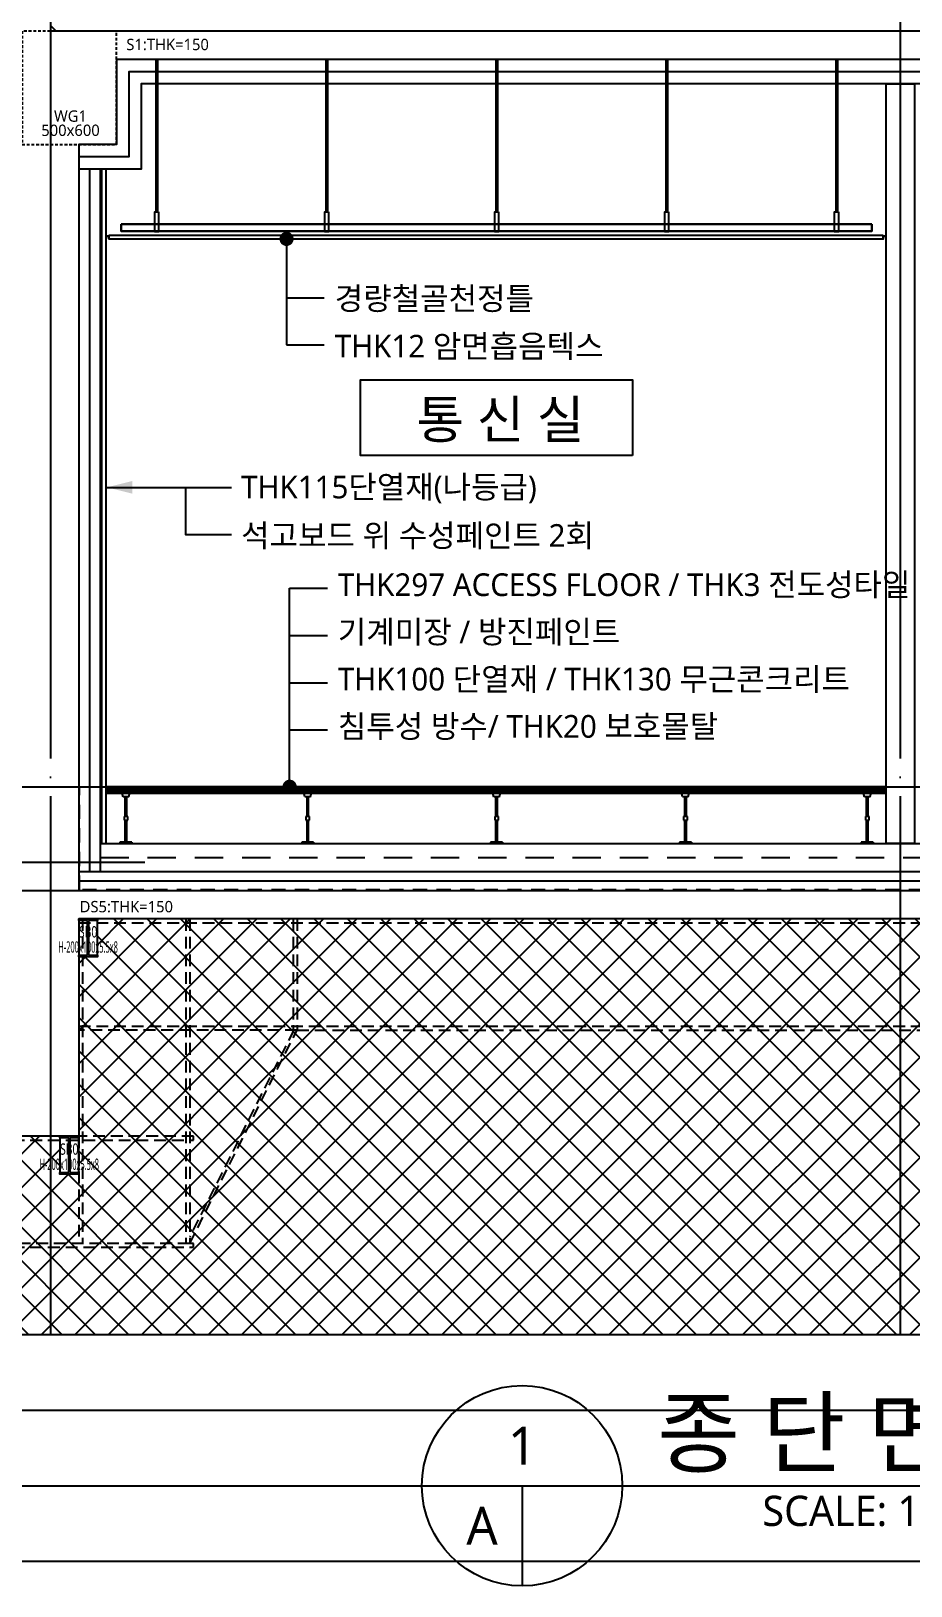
# Model space of a CAD drawing. Header units: millimetres. Extents: x 184384 to 428726, y 73696 to 101396.
# Drawn here: x 360364 to 365022, y 88166 to 96396 of the extents above; entities that cross this region are included whole.
import ezdxf
from ezdxf.enums import TextEntityAlignment as Align

# ---------------------------------------------------------------- set-up
doc = ezdxf.new("R2010")
doc.units = ezdxf.units.MM
doc.header["$LTSCALE"] = 100
doc.header["$MEASUREMENT"] = 0
for name, pattern in [('CEN', [62, 60, -1, 0, -1]), ('HID', [2.5, 1.5, -1]), ('HIDDEN', [0.375, 0.25, -0.125]), ('HIDDEN2', [0.1875, 0.125, -0.0625])]:
    doc.linetypes.add(name, pattern=pattern)
doc.layers.get('0').update_dxf_attribs({"linetype": 'CONTINUOUS'})
doc.layers.get('DEFPOINTS').update_dxf_attribs({"color": 171, "linetype": 'CONTINUOUS'})
for name, color, linetype in [('251', 251, 'CONTINUOUS'), ('ACCESS FLOOR', 9, 'CONTINUOUS'), ('CEN(ST)', 1, 'CEN'), ('Center(AR)', 30, 'CEN'), ('CON', 2, 'CONTINUOUS'), ('ELE-6', 8, 'CONTINUOUS'), ('FIN', 6, 'CONTINUOUS'), ('FIN-2', 251, 'CONTINUOUS'), ('INS', 251, 'CONTINUOUS'), ('LED', 7, 'CONTINUOUS'), ('STEEL', 5, 'CONTINUOUS'), ('STL', 3, 'CONTINUOUS'), ('SYM', 7, 'CONTINUOUS'), ('TEXT', 3, 'CONTINUOUS'), ('TEXT(실명)', 3, 'CONTINUOUS'), ('TEXT-기입', 6, 'CONTINUOUS'), ('TITLE', 7, 'CONTINUOUS'), ('WALL-석고보드', 7, 'CONTINUOUS'), ('wire-meshes', 1, 'CONTINUOUS'), ('방수', 8, 'HIDDEN')]:
    doc.layers.add(name, color=color, linetype=linetype)
doc.styles.add('TE', font='malgun_0.ttf')
doc.styles.add('나눔바른고딕', font='NanumBarunGothic.ttf')
doc.linetypes.add('BATTING', pattern='A,0.0001,-0.1,[134,ltypeshp.shx,S=0.1,R=0,X=-0.1,Y=0],-0.2,[134,ltypeshp.shx,S=0.1,R=180,X=0.1,Y=0],-0.1', length=0.4001)

# ---------------------------------------------------------------- blocks, each defined once
blk = doc.blocks.new('*U239')
at = {"layer": 'DEFPOINTS'}
for p, q in [((-50, 92), (-50, -92)), ((50, -92), (50, 92)), ((-2.75, 0), (2.75, 0))]:
    blk.add_line(p, q, dxfattribs=at)
at = {"layer": 'STEEL', "color": 0, "linetype": 'ByBlock', "ltscale": 0.5}
for p, q in [((-2.75, 92), (-50, 92)), ((-2.75, -92), (-2.75, 92)), ((50, 92), (2.75, 92)), ((2.75, 92), (2.75, -92)), ((-50, -92), (-2.75, -92)), ((2.75, -92), (50, -92))]:
    blk.add_line(p, q, dxfattribs=at)
for points in [[(-50, 92), (-50, 100), (50, 100), (50, 92)], [(50, -92), (50, -100), (-50, -100), (-50, -92)]]:
    blk.add_lwpolyline(points, dxfattribs=at)
blk = doc.blocks.new('SB0')
at = {"layer": 'STL'}
blk.add_blockref('*U239', (0, -100), dxfattribs=at)
at = {"layer": 'DEFPOINTS', "style": 'TE'}
for s, width, p in [('SB0', 0.7, (0, -67.9)), ('H-200x100x5.5x8', 0.5, (0, -148.3))]:
    blk.add_text(s, height=60, dxfattribs=dict(at, width=width)).set_placement(p, align=Align.MIDDLE_CENTER)

msp = doc.modelspace()

# ---------------------------------------------------------------- hatches: boundary and pattern name
at = {"layer": '251', "ltscale": 10000}
h = msp.add_hatch(dxfattribs=at)
h.set_pattern_fill('ANSI37', color=256, scale=1000)
h.set_pattern_definition([(45, (162218.3, 86455.75), (-88.38835, 88.38835), []), (135, (162218.3, 86455.75), (-88.38835, -88.38835), [])])
h.paths.add_polyline_path([(357816, 89495.8), (370516, 89495.8), (370516, 91095.8), (370316, 91095.8), (370316, 91695.8), (360716, 91695.8), (360716, 91495.8), (360616, 91495.8), (360616, 90345.8), (360516, 90345.8), (360516, 90545.8), (357816, 90545.8)])

# ---------------------------------------------------------------- linework, layer by layer
at = {"ltscale": 10000}
msp.add_line((360618.7, 91503.8), (360613.2, 91503.8), dxfattribs=at)
msp.add_lwpolyline([(364891, 96115.8), (365041, 96115.8), (365041, 92095.8), (364891, 92095.8)], close=True, dxfattribs=at)
at = {"layer": 'ACCESS FLOOR'}
for p, q in [((364891, 92395.8), (360766, 92395.8)), ((360766, 92392.8), (364891, 92392.8)), ((360766, 92382.8), (364891, 92382.8)), ((360766, 92372.8), (364891, 92372.8)), ((360766, 92362.2), (364891, 92362.2)), ((360851, 92342.8), (360843.5, 92372.8)), ((360856, 92382.8), (360856, 92362.2)), ((360876, 92382.8), (360856, 92382.8)), ((360856, 92362.2), (360876, 92362.2)), ((360866, 92392.8), (360866, 92382.8)), ((360876, 92362.2), (360876, 92382.8)), ((360881, 92342.8), (360888.5, 92372.8)), ((361813.5, 92342.8), (361806, 92372.8)), ((361818.5, 92382.8), (361818.5, 92362.2)), ((361838.5, 92382.8), (361818.5, 92382.8)), ((361818.5, 92362.2), (361838.5, 92362.2)), ((361828.5, 92392.8), (361828.5, 92382.8)), ((361838.5, 92362.2), (361838.5, 92382.8)), ((361843.5, 92342.8), (361851, 92372.8)), ((362813.5, 92342.8), (362806, 92372.8)), ((362818.5, 92382.8), (362818.5, 92362.2)), ((362838.5, 92382.8), (362818.5, 92382.8)), ((362818.5, 92362.2), (362838.5, 92362.2)), ((362828.5, 92392.8), (362828.5, 92382.8)), ((362838.5, 92362.2), (362838.5, 92382.8)), ((362843.5, 92342.8), (362851, 92372.8)), ((363813.5, 92342.8), (363806, 92372.8)), ((363818.5, 92382.8), (363818.5, 92362.2)), ((363838.5, 92382.8), (363818.5, 92382.8)), ((363818.5, 92362.2), (363838.5, 92362.2)), ((363828.5, 92392.8), (363828.5, 92382.8)), ((363838.5, 92362.2), (363838.5, 92382.8)), ((363843.5, 92342.8), (363851, 92372.8)), ((364776, 92342.8), (364768.5, 92372.8)), ((364781, 92382.8), (364781, 92362.2)), ((364801, 92382.8), (364781, 92382.8)), ((364781, 92362.2), (364801, 92362.2)), ((364791, 92392.8), (364791, 92382.8)), ((364801, 92362.2), (364801, 92382.8)), ((364806, 92342.8), (364813.5, 92372.8)), ((360881, 92342.8), (360851, 92342.8)), ((360861, 92342.8), (360861, 92238.7)), ((360871, 92238.7), (360871, 92342.8)), ((361843.5, 92342.8), (361813.5, 92342.8)), ((361823.5, 92342.8), (361823.5, 92238.7)), ((361833.5, 92238.7), (361833.5, 92342.8)), ((362843.5, 92342.8), (362813.5, 92342.8)), ((362823.5, 92342.8), (362823.5, 92238.7)), ((362833.5, 92238.7), (362833.5, 92342.8)), ((363843.5, 92342.8), (363813.5, 92342.8)), ((363823.5, 92342.8), (363823.5, 92238.7)), ((363833.5, 92238.7), (363833.5, 92342.8)), ((364806, 92342.8), (364776, 92342.8)), ((364786, 92342.8), (364786, 92238.7)), ((364796, 92238.7), (364796, 92342.8)), ((360856, 92238.7), (360856, 92218.1)), ((360876, 92238.7), (360856, 92238.7)), ((360856, 92218.1), (360876, 92218.1)), ((360861, 92218.1), (360861, 92101.9)), ((360871, 92101.9), (360871, 92218.1)), ((360876, 92218.1), (360876, 92238.7)), ((361818.5, 92238.7), (361818.5, 92218.1)), ((361838.5, 92238.7), (361818.5, 92238.7)), ((361818.5, 92218.1), (361838.5, 92218.1)), ((361823.5, 92218.1), (361823.5, 92101.9)), ((361833.5, 92101.9), (361833.5, 92218.1)), ((361838.5, 92218.1), (361838.5, 92238.7)), ((362818.5, 92238.7), (362818.5, 92218.1)), ((362838.5, 92238.7), (362818.5, 92238.7)), ((362818.5, 92218.1), (362838.5, 92218.1)), ((362823.5, 92218.1), (362823.5, 92101.9)), ((362833.5, 92101.9), (362833.5, 92218.1)), ((362838.5, 92218.1), (362838.5, 92238.7)), ((363818.5, 92238.7), (363818.5, 92218.1)), ((363838.5, 92238.7), (363818.5, 92238.7)), ((363818.5, 92218.1), (363838.5, 92218.1)), ((363823.5, 92218.1), (363823.5, 92101.9)), ((363833.5, 92101.9), (363833.5, 92218.1)), ((363838.5, 92218.1), (363838.5, 92238.7)), ((364781, 92238.7), (364781, 92218.1)), ((364801, 92238.7), (364781, 92238.7)), ((364781, 92218.1), (364801, 92218.1)), ((364786, 92218.1), (364786, 92101.9)), ((364796, 92101.9), (364796, 92218.1)), ((364801, 92218.1), (364801, 92238.7)), ((360834.5, 92101.9), (360834.5, 92095.8)), ((360897.5, 92101.9), (360834.5, 92101.9)), ((360897.5, 92101.9), (360897.5, 92095.8)), ((361797, 92101.9), (361797, 92095.8)), ((361860, 92101.9), (361797, 92101.9)), ((361860, 92101.9), (361860, 92095.8)), ((362797, 92101.9), (362797, 92095.8)), ((362860, 92101.9), (362797, 92101.9)), ((362860, 92101.9), (362860, 92095.8)), ((363797, 92101.9), (363797, 92095.8)), ((363860, 92101.9), (363797, 92101.9)), ((363860, 92101.9), (363860, 92095.8)), ((364759.5, 92101.9), (364759.5, 92095.8)), ((364822.5, 92101.9), (364759.5, 92101.9)), ((364822.5, 92101.9), (364822.5, 92095.8))]:
    msp.add_line(p, q, dxfattribs=at)
at = {"layer": 'CEN(ST)'}
msp.add_line((360466, 98545.8), (360466, 89495.8), dxfattribs=at)
for points in [[(353300.8, 92395.8), (375200.8, 92395.8)], [(353300.8, 91995.8), (360966, 91995.8)], [(353300.8, 91845.8), (375200.8, 91845.8)]]:
    msp.add_lwpolyline(points, dxfattribs=at)
at = {"layer": 'Center(AR)'}
msp.add_line((364966, 98545.8), (364966, 89495.8), dxfattribs=at)
at = {"layer": 'CON', "ltscale": 1000}
for points in [[(371116, 96395.8), (360466, 96395.8)], [(371266, 94695.8), (370966, 94695.8), (370966, 95795.8), (370766, 95795.8), (370766, 96245.8), (360816, 96245.8), (360816, 95795.8), (360616, 95795.8), (360616, 91845.8), (370966, 91845.8)], [(370516, 91695.8), (360616, 91695.8), (360616, 90545.8), (357816, 90545.8)]]:
    msp.add_lwpolyline(points, dxfattribs=at)
at = {"layer": 'DEFPOINTS', "ltscale": 1000}
for points in [[(351700.8, 88295.8), (376800.8, 88295.8), (376800.8, 100145.8), (351700.8, 100145.8)], [(352100.8, 88695.8), (376400.8, 88695.8), (376400.8, 99745.8), (352100.8, 99745.8)], [(352500.8, 89095.8), (376000.8, 89095.8), (376000.8, 99345.8), (352500.8, 99345.8)], [(353300.8, 89495.8), (375200.8, 89495.8), (375200.8, 98545.8), (353300.8, 98545.8)]]:
    msp.add_lwpolyline(points, close=True, dxfattribs=at)
at = {"layer": 'DEFPOINTS', "linetype": 'HID', "ltscale": 0.1}
msp.add_lwpolyline([(360316, 95795.8), (360816, 95795.8), (360816, 96395.8), (360316, 96395.8)], close=True, dxfattribs=at)
at = {"layer": 'ELE-6', "linetype": 'HIDDEN2', "ltscale": 5}
for p, q in [((360636, 91695.8), (360636, 89977.8)), ((361184, 91695.8), (361184, 89977.8)), ((361204, 91695.8), (361204, 89977.8)), ((361752, 91695.8), (361752, 91107.8)), ((361772, 91695.8), (361772, 91107.8)), ((360616, 91675.8), (370316, 91675.8)), ((360616, 91127.8), (370316, 91127.8)), ((361772, 91107.8), (360616, 91107.8)), ((361754.3, 91107.8), (361204.5, 90013.9)), ((357641, 90525.8), (361224, 90525.8))]:
    msp.add_line(p, q, dxfattribs=at)
msp.add_lwpolyline([(361772, 91107.8), (370316, 91107.8), (370316, 91695.8), (360616, 91695.8), (360616, 90545.8), (357641, 90545.8), (357641, 89957.8), (361224, 89957.8), (361224, 89977.8), (361204, 89977.8)], close=True, dxfattribs=at)
for points in [[(361224, 90525.8), (361224, 90545.8), (360616, 90545.8)], [(360616, 90545.8), (360616, 89977.8)], [(361204, 89977.8), (357641, 89977.8)]]:
    msp.add_lwpolyline(points, dxfattribs=at)
at = {"layer": 'FIN', "ltscale": 1000}
msp.add_lwpolyline([(370851, 91945.8), (360731, 91945.8), (360731, 92095.8), (370851, 92095.8)], close=True, dxfattribs=at)
at = {"layer": 'FIN-2', "ltscale": 0.1}
msp.add_line((360466, 96426.3), (360496.5, 96395.8), dxfattribs=at)
at = {"layer": 'FIN-2'}
for p, q in [((361024, 96245.8), (361024, 95438.8)), ((361033, 96245.8), (361033, 95438.8)), ((361924, 96245.8), (361924, 95438.8)), ((361933, 96245.8), (361933, 95438.8)), ((362824, 96245.8), (362824, 95438.8)), ((362833, 96245.8), (362833, 95438.8)), ((363724, 96245.8), (363724, 95438.8)), ((363733, 96245.8), (363733, 95438.8)), ((364624, 96245.8), (364624, 95438.8)), ((364633, 96245.8), (364633, 95438.8)), ((360776, 95315.8), (364876, 95315.8)), ((360776, 95295.8), (360776, 95315.8)), ((364816, 95373.8), (360841, 95373.8)), ((360841, 95335.8), (360841, 95373.8)), ((360841, 95373.8), (360841, 95335.8)), ((360841, 95335.8), (360841, 95373.8)), ((360841, 95373.8), (360841, 95335.8)), ((364816, 95372.6), (360841, 95372.6)), ((364816, 95337), (360841, 95337)), ((364816, 95335.8), (360841, 95335.8)), ((364816, 95335.8), (364816, 95373.8)), ((364816, 95373.8), (364816, 95335.8)), ((364816, 95335.8), (364816, 95373.8)), ((364816, 95373.8), (364816, 95335.8)), ((364876, 95295.8), (364876, 95315.8)), ((360776, 95295.8), (364876, 95295.8))]:
    msp.add_line(p, q, dxfattribs=at)
for points in [[(361038.5, 95438.8), (361038.5, 95333.8), (361018.5, 95333.8), (361018.5, 95438.8), (361038.5, 95438.8)], [(361938.5, 95438.8), (361938.5, 95333.8), (361918.5, 95333.8), (361918.5, 95438.8), (361938.5, 95438.8)], [(362838.5, 95438.8), (362838.5, 95333.8), (362818.5, 95333.8), (362818.5, 95438.8), (362838.5, 95438.8)], [(363738.5, 95438.8), (363738.5, 95333.8), (363718.5, 95333.8), (363718.5, 95438.8), (363738.5, 95438.8)], [(364638.5, 95438.8), (364638.5, 95333.8), (364618.5, 95333.8), (364618.5, 95438.8), (364638.5, 95438.8)], [(360774.8, 95309.6), (360761, 95309.6), (360761, 95310.8), (360776, 95310.8), (360776, 95295.8), (360774.8, 95295.8), (360774.8, 95309.6)], [(364877.2, 95309.6), (364891, 95309.6), (364891, 95310.8), (364876, 95310.8), (364876, 95295.8), (364877.2, 95295.8), (364877.2, 95309.6)]]:
    msp.add_lwpolyline(points, dxfattribs=at)
at = {"layer": 'INS', "linetype": 'BATTING', "ltscale": 1.4}
msp.add_line((360673.5, 95665.8), (360673.5, 91945.8), dxfattribs=at)
at = {"layer": 'INS', "ltscale": 1000}
for q in [(360731, 95665.8), (360621, 91945.8)]:
    msp.add_line((360731, 91945.8), q, dxfattribs=at)
at = {"layer": 'INS', "linetype": 'BATTING', "ltscale": 1.6}
msp.add_lwpolyline([(370966, 95730.8), (370701, 95730.8), (370701, 96180.8), (360881, 96180.8), (360881, 95730.8), (360616, 95730.8)], dxfattribs=at)
at = {"layer": 'INS', "ltscale": 1000}
msp.add_lwpolyline([(370966, 95665.8), (370636, 95665.8), (370636, 96115.8), (360946, 96115.8), (360946, 95665.8), (360616, 95665.8)], dxfattribs=at)
at = {"layer": 'INS', "linetype": 'BATTING', "ltscale": 1.15}
msp.add_lwpolyline([(360621, 91898.3), (370963.3, 91898.3)], dxfattribs=at)
at = {"layer": 'LED'}
for p, q in [((361716.5, 94984.2), (361916.5, 94984.2)), ((361716.5, 94734.2), (361916.5, 94734.2)), ((361732.8, 93446.6), (361932.8, 93446.6)), ((361732.8, 93196.6), (361932.8, 93196.6)), ((361732.8, 92946.6), (361932.8, 92946.6)), ((361732.8, 92696.6), (361932.8, 92696.6))]:
    msp.add_line(p, q, dxfattribs=at)
at = {"layer": 'LED', "const_width": 37.5}
for points in [[(361716.5, 95277.1, 1), (361716.5, 95314.6, 1)], [(361732.8, 92414.6, -1), (361732.8, 92377.1, -1)]]:
    msp.add_lwpolyline(points, format="xyb", close=True, dxfattribs=at)
at = {"layer": 'LED'}
for points in [[(361716.5, 95295.8), (361716.5, 94734.2)], [(361732.8, 92385), (361732.8, 93446.6)]]:
    msp.add_lwpolyline(points, dxfattribs=at)
at = {"layer": 'LED', "ltscale": 1000}
for points in [[(360766, 93980.7), (361424.5, 93980.7)], [(361182, 93980.7), (361182, 93730.7), (361424.5, 93730.7)]]:
    msp.add_lwpolyline(points, dxfattribs=at)
at = {"layer": 'LED'}
msp.add_solid([(360766, 93980.7), (360899.3, 94014), (360899.3, 93947.3)], dxfattribs=at)
at = {"layer": 'SYM'}
for p, q in [((362433.5, 88695.8), (366068.1, 88695.8)), ((362963.8, 88695.8), (362963.8, 88165.5))]:
    msp.add_line(p, q, dxfattribs=at)
msp.add_circle((362963.8, 88695.8), 530.3, dxfattribs=at)
at = {"layer": 'TITLE'}
msp.add_lwpolyline([(363548.3, 94149), (362108.6, 94149), (362108.6, 94549), (363548.3, 94549)], close=True, dxfattribs=at)
at = {"layer": 'WALL-석고보드', "ltscale": 1000}
msp.add_lwpolyline([(360736, 95665.8), (360736, 92095.8), (360761, 92095.8), (360761, 95665.8)], dxfattribs=at)
at = {"layer": 'wire-meshes', "linetype": 'HID'}
msp.add_lwpolyline([(360731, 92020.8), (370851, 92020.8)], dxfattribs=at)
at = {"layer": '방수', "linetype": 'HID', "ltscale": 0.5}
msp.add_lwpolyline([(370961, 92395.8), (370961, 91850.8), (360621, 91850.8), (360621, 92392.8)], dxfattribs=at)

# ---------------------------------------------------------------- block references
for p in [(360666, 91695.8), (360566, 90545.8)]:
    msp.add_blockref('SB0', p)

# ---------------------------------------------------------------- texts
at = {"layer": 'DEFPOINTS', "style": 'TE'}
for s, p in [('S1:THK=150 ', (361097, 96277)), ('WG1', (360572.7, 95897.8)), ('500x600', (360572.7, 95822.8)), ('DS5:THK=150', (360868.3, 91713.2))]:
    msp.add_text(s, height=60, dxfattribs=at).set_placement(p, align=Align.BOTTOM_CENTER)
at = {"layer": 'TEXT', "style": '나눔바른고딕'}
msp.add_text('종 단 면 도', height=350, dxfattribs=at).set_placement((365790.8, 88801.9), align=Align.RIGHT)
for s, p in [('1', (362963.8, 88907.9)), ('A', (362751.7, 88483.7))]:
    msp.add_text(s, height=200, dxfattribs=at).set_placement(p, align=Align.MIDDLE)
msp.add_text('SCALE: 1/100(A3)', height=160, dxfattribs=at).set_placement((365882.5, 88642.8), align=Align.TOP_RIGHT)
at = {"layer": 'TEXT(실명)', "style": '나눔바른고딕'}
msp.add_text('통 신 실', height=200, dxfattribs=at).set_placement((362849, 94342.4), align=Align.MIDDLE)
at = {"layer": 'TEXT-기입', "style": '나눔바른고딕'}
for s, p in [('경량철골천정틀', (361972, 94980.2)), ('THK12 암면흡음텍스', (361972, 94728.1)), ('THK115단열재(나등급)', (361476.3, 93982.4)), ('석고보드 위 수성페인트 2회', (361476.3, 93726)), ('THK297 ACCESS FLOOR / THK3 전도성타일', (361988.3, 93465.4)), ('기계미장 / 방진페인트', (361988.3, 93215.4)), ('THK100 단열재 / THK130 무근콘크리트', (361988.3, 92965.4)), ('침투성 방수/ THK20 보호몰탈', (361988.3, 92715.4))]:
    msp.add_text(s, height=120, dxfattribs=at).set_placement(p, align=Align.MIDDLE_LEFT)

doc.saveas('drawing.dxf')
